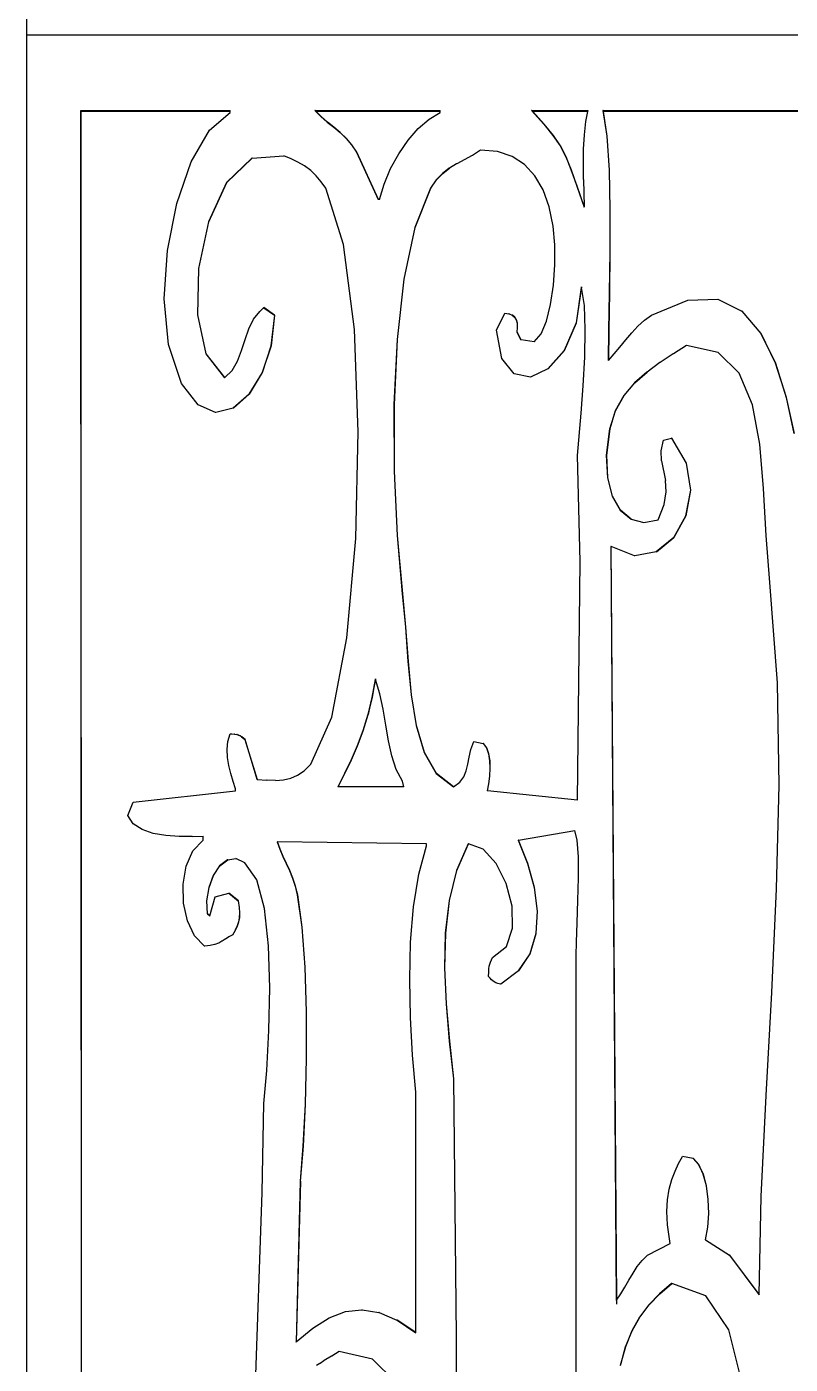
# Model space of a CAD drawing. Header units: inches. Extents: x -2812 to 9774, y -15726 to -746.
# Drawn here: x 3665.02 to 3673.37, y -9211.89 to -9197.25 of the extents above; entities that cross this region are included whole.
import ezdxf

# ---------------------------------------------------------------- set-up
doc = ezdxf.new("R2010")
doc.units = ezdxf.units.IN
doc.header["$LTSCALE"] = 17
doc.header["$MEASUREMENT"] = 0
doc.layers.add('OUTLINE', color=1, linetype='Continuous', lineweight=25)

msp = doc.modelspace()

# ---------------------------------------------------------------- linework, layer by layer
for p, q in [((3665.02, -9231.163), (3665.02, -9197.338)), ((3665.02, -9197.338), (3685.342, -9197.338)), ((3665.612, -9198.168), (3665.61, -9198.168)), ((3665.61, -9198.168), (3665.61, -9198.178)), ((3665.612, -9198.178), (3665.61, -9198.178)), ((3665.61, -9198.178), (3665.617, -9211.878)), ((3665.612, -9198.168), (3667.244, -9198.168)), ((3665.612, -9198.178), (3665.612, -9198.168)), ((3667.244, -9198.178), (3665.612, -9198.178)), ((3665.62, -9211.878), (3665.612, -9198.178)), ((3667.244, -9198.178), (3667.244, -9198.168)), ((3667.244, -9198.188), (3667.244, -9198.178)), ((3668.172, -9198.168), (3668.182, -9198.178)), ((3668.175, -9198.168), (3668.172, -9198.168)), ((3668.185, -9198.178), (3668.175, -9198.168)), ((3668.175, -9198.168), (3669.541, -9198.168)), ((3668.185, -9198.178), (3668.182, -9198.178)), ((3668.182, -9198.178), (3668.238, -9198.233)), ((3668.241, -9198.233), (3668.185, -9198.178)), ((3669.541, -9198.178), (3668.185, -9198.178)), ((3669.541, -9198.178), (3669.541, -9198.168)), ((3669.541, -9198.188), (3669.541, -9198.178)), ((3670.543, -9198.168), (3670.677, -9198.317)), ((3670.545, -9198.168), (3670.543, -9198.168)), ((3670.555, -9198.178), (3670.545, -9198.168)), ((3670.545, -9198.168), (3671.161, -9198.168)), ((3671.159, -9198.178), (3670.555, -9198.178)), ((3670.68, -9198.317), (3670.555, -9198.178)), ((3671.136, -9198.289), (3671.159, -9198.178)), ((3671.159, -9198.178), (3671.161, -9198.168)), ((3671.323, -9198.168), (3671.367, -9198.447)), ((3671.326, -9198.168), (3671.323, -9198.168)), ((3671.328, -9198.178), (3671.326, -9198.168)), ((3677.173, -9198.178), (3671.326, -9198.168)), ((3677.173, -9198.178), (3671.328, -9198.178)), ((3671.37, -9198.447), (3671.328, -9198.178)), ((3667.019, -9198.382), (3667.244, -9198.188)), ((3668.238, -9198.233), (3668.308, -9198.293)), ((3668.241, -9198.233), (3668.238, -9198.233)), ((3668.31, -9198.293), (3668.241, -9198.233)), ((3668.308, -9198.293), (3668.378, -9198.35)), ((3668.31, -9198.293), (3668.308, -9198.293)), ((3668.381, -9198.35), (3668.31, -9198.293)), ((3669.303, -9198.364), (3669.421, -9198.261)), ((3669.421, -9198.261), (3669.541, -9198.188)), ((3670.677, -9198.317), (3670.777, -9198.441)), ((3670.68, -9198.317), (3670.677, -9198.317)), ((3670.78, -9198.441), (3670.68, -9198.317)), ((3671.12, -9198.432), (3671.136, -9198.289)), ((3666.82, -9198.729), (3667.019, -9198.382)), ((3668.378, -9198.35), (3668.447, -9198.409)), ((3668.381, -9198.35), (3668.378, -9198.35)), ((3668.45, -9198.409), (3668.381, -9198.35)), ((3668.447, -9198.409), (3668.513, -9198.472)), ((3668.45, -9198.409), (3668.447, -9198.409)), ((3668.516, -9198.472), (3668.45, -9198.409)), ((3668.513, -9198.472), (3668.574, -9198.542)), ((3668.516, -9198.472), (3668.513, -9198.472)), ((3668.577, -9198.542), (3668.516, -9198.472)), ((3669.191, -9198.493), (3669.303, -9198.364)), ((3670.777, -9198.441), (3670.854, -9198.555)), ((3670.78, -9198.441), (3670.777, -9198.441)), ((3670.857, -9198.555), (3670.78, -9198.441)), ((3671.112, -9198.591), (3671.12, -9198.432)), ((3671.367, -9198.447), (3671.391, -9198.819)), ((3671.37, -9198.447), (3671.367, -9198.447)), ((3671.394, -9198.819), (3671.37, -9198.447)), ((3668.574, -9198.542), (3668.628, -9198.624)), ((3668.577, -9198.542), (3668.574, -9198.542)), ((3668.631, -9198.624), (3668.577, -9198.542)), ((3668.628, -9198.624), (3668.864, -9199.142)), ((3668.631, -9198.624), (3668.628, -9198.624)), ((3668.867, -9199.142), (3668.631, -9198.624)), ((3669.089, -9198.641), (3669.191, -9198.493)), ((3669.983, -9198.603), (3669.895, -9198.658)), ((3670.168, -9198.617), (3669.983, -9198.603)), ((3670.329, -9198.669), (3670.168, -9198.617)), ((3670.854, -9198.555), (3670.916, -9198.675)), ((3670.857, -9198.555), (3670.854, -9198.555)), ((3670.919, -9198.675), (3670.857, -9198.555)), ((3671.11, -9198.757), (3671.112, -9198.591)), ((3666.662, -9199.184), (3666.82, -9198.729)), ((3667.483, -9198.688), (3667.206, -9198.955)), ((3667.209, -9198.955), (3667.486, -9198.688)), ((3667.486, -9198.688), (3667.483, -9198.688)), ((3667.486, -9198.688), (3667.833, -9198.665)), ((3667.912, -9198.695), (3667.833, -9198.665)), ((3667.987, -9198.731), (3667.912, -9198.695)), ((3668.059, -9198.774), (3667.987, -9198.731)), ((3669, -9198.803), (3669.089, -9198.641)), ((3669.721, -9198.749), (3669.645, -9198.798)), ((3669.724, -9198.749), (3669.721, -9198.749)), ((3669.892, -9198.658), (3669.724, -9198.749)), ((3669.895, -9198.658), (3669.892, -9198.658)), ((3670.466, -9198.758), (3670.329, -9198.669)), ((3670.579, -9198.881), (3670.466, -9198.758)), ((3670.916, -9198.675), (3670.975, -9198.816)), ((3670.919, -9198.675), (3670.916, -9198.675)), ((3670.977, -9198.816), (3670.919, -9198.675)), ((3671.111, -9198.924), (3671.11, -9198.757)), ((3668.126, -9198.824), (3668.059, -9198.774)), ((3668.187, -9198.881), (3668.126, -9198.824)), ((3668.242, -9198.946), (3668.187, -9198.881)), ((3668.929, -9198.972), (3669, -9198.803)), ((3669.568, -9198.855), (3669.5, -9198.926)), ((3669.503, -9198.926), (3669.571, -9198.855)), ((3669.642, -9198.798), (3669.568, -9198.855)), ((3669.571, -9198.855), (3669.568, -9198.855)), ((3669.571, -9198.855), (3669.645, -9198.798)), ((3669.645, -9198.798), (3669.642, -9198.798)), ((3670.669, -9199.037), (3670.579, -9198.881)), ((3670.975, -9198.816), (3671.038, -9198.994)), ((3670.977, -9198.816), (3670.975, -9198.816)), ((3671.041, -9198.994), (3670.977, -9198.816)), ((3671.391, -9198.819), (3671.4, -9199.251)), ((3671.394, -9198.819), (3671.391, -9198.819)), ((3671.403, -9199.251), (3671.394, -9198.819)), ((3667.206, -9198.955), (3667.008, -9199.385)), ((3667.011, -9199.385), (3667.209, -9198.955)), ((3667.209, -9198.955), (3667.206, -9198.955)), ((3668.29, -9199.018), (3668.242, -9198.946)), ((3668.485, -9199.632), (3668.29, -9199.018)), ((3668.879, -9199.142), (3668.929, -9198.972)), ((3669.438, -9199.018), (3669.267, -9199.449)), ((3669.269, -9199.449), (3669.441, -9199.018)), ((3669.5, -9198.926), (3669.438, -9199.018)), ((3669.441, -9199.018), (3669.438, -9199.018)), ((3669.441, -9199.018), (3669.503, -9198.926)), ((3669.503, -9198.926), (3669.5, -9198.926)), ((3670.735, -9199.221), (3670.669, -9199.037)), ((3671.038, -9198.994), (3671.117, -9199.225)), ((3671.041, -9198.994), (3671.038, -9198.994)), ((3671.117, -9199.217), (3671.041, -9198.994)), ((3671.111, -9198.924), (3671.117, -9199.217)), ((3666.558, -9199.699), (3666.662, -9199.184)), ((3668.867, -9199.142), (3668.864, -9199.142)), ((3668.879, -9199.142), (3668.867, -9199.142)), ((3670.778, -9199.433), (3670.735, -9199.221)), ((3671.117, -9199.225), (3671.117, -9199.217)), ((3671.4, -9199.251), (3671.4, -9199.71)), ((3671.403, -9199.251), (3671.4, -9199.251)), ((3671.402, -9199.71), (3671.403, -9199.251)), ((3667.008, -9199.385), (3666.899, -9199.895)), ((3666.902, -9199.895), (3667.011, -9199.385)), ((3667.011, -9199.385), (3667.008, -9199.385)), ((3669.267, -9199.449), (3669.146, -9200.014)), ((3669.149, -9200.014), (3669.269, -9199.449)), ((3669.269, -9199.449), (3669.267, -9199.449)), ((3670.796, -9199.637), (3670.778, -9199.433)), ((3668.604, -9200.565), (3668.485, -9199.632)), ((3670.797, -9199.857), (3670.796, -9199.637)), ((3666.523, -9200.23), (3666.558, -9199.699)), ((3671.4, -9199.71), (3671.393, -9200.161)), ((3671.396, -9200.161), (3671.402, -9199.71)), ((3671.402, -9199.71), (3671.4, -9199.71)), ((3666.899, -9199.895), (3666.887, -9200.405)), ((3666.89, -9200.405), (3666.902, -9199.895)), ((3666.902, -9199.895), (3666.899, -9199.895)), ((3670.782, -9200.079), (3670.797, -9199.857)), ((3669.146, -9200.014), (3669.072, -9200.673)), ((3669.074, -9200.673), (3669.149, -9200.014)), ((3669.149, -9200.014), (3669.146, -9200.014)), ((3670.751, -9200.289), (3670.782, -9200.079)), ((3666.57, -9200.73), (3666.523, -9200.23)), ((3671.087, -9200.096), (3671.031, -9200.491)), ((3671.034, -9200.491), (3671.089, -9200.106)), ((3671.089, -9200.106), (3671.087, -9200.096)), ((3671.12, -9200.3), (3671.089, -9200.106)), ((3671.393, -9200.161), (3671.386, -9200.57)), ((3671.389, -9200.57), (3671.396, -9200.161)), ((3671.396, -9200.161), (3671.393, -9200.161)), ((3672.251, -9200.242), (3672.578, -9200.233)), ((3672.581, -9200.233), (3672.578, -9200.233)), ((3672.581, -9200.233), (3672.842, -9200.365)), ((3667.5, -9200.45), (3667.568, -9200.366)), ((3667.568, -9200.366), (3667.612, -9200.324)), ((3667.615, -9200.324), (3667.612, -9200.324)), ((3667.612, -9200.324), (3667.614, -9200.326)), ((3667.615, -9200.324), (3667.614, -9200.326)), ((3667.614, -9200.326), (3667.73, -9200.407)), ((3667.73, -9200.407), (3667.615, -9200.324)), ((3670.706, -9200.471), (3670.751, -9200.289)), ((3671.13, -9200.565), (3671.12, -9200.3)), ((3671.853, -9200.407), (3672.251, -9200.242)), ((3672.842, -9200.365), (3673.05, -9200.609)), ((3672.845, -9200.365), (3672.842, -9200.365)), ((3673.052, -9200.609), (3672.845, -9200.365)), ((3666.887, -9200.405), (3666.98, -9200.831)), ((3666.89, -9200.405), (3666.887, -9200.405)), ((3666.983, -9200.831), (3666.89, -9200.405)), ((3667.45, -9200.555), (3667.5, -9200.45)), ((3667.73, -9200.407), (3667.693, -9200.741)), ((3667.695, -9200.741), (3667.733, -9200.407)), ((3667.733, -9200.407), (3667.73, -9200.407)), ((3670.16, -9200.573), (3670.248, -9200.387)), ((3670.251, -9200.387), (3670.248, -9200.387)), ((3670.251, -9200.387), (3670.293, -9200.393)), ((3670.296, -9200.393), (3670.293, -9200.393)), ((3670.296, -9200.393), (3670.329, -9200.407)), ((3670.329, -9200.407), (3670.356, -9200.429)), ((3670.332, -9200.407), (3670.329, -9200.407)), ((3670.359, -9200.429), (3670.332, -9200.407)), ((3670.356, -9200.429), (3670.374, -9200.459)), ((3670.359, -9200.429), (3670.356, -9200.429)), ((3670.377, -9200.459), (3670.359, -9200.429)), ((3670.374, -9200.459), (3670.384, -9200.496)), ((3670.377, -9200.459), (3670.374, -9200.459)), ((3670.387, -9200.496), (3670.377, -9200.459)), ((3670.384, -9200.496), (3670.386, -9200.541)), ((3670.387, -9200.496), (3670.384, -9200.496)), ((3670.389, -9200.541), (3670.387, -9200.496)), ((3670.646, -9200.612), (3670.706, -9200.471)), ((3671.031, -9200.491), (3670.899, -9200.795)), ((3670.902, -9200.795), (3671.034, -9200.491)), ((3671.034, -9200.491), (3671.031, -9200.491)), ((3671.638, -9200.601), (3671.706, -9200.528)), ((3671.706, -9200.528), (3671.777, -9200.463)), ((3671.777, -9200.463), (3671.853, -9200.407)), ((3667.37, -9200.793), (3667.409, -9200.672)), ((3667.409, -9200.672), (3667.45, -9200.555)), ((3668.647, -9201.684), (3668.604, -9200.565)), ((3669.072, -9200.673), (3669.038, -9201.386)), ((3669.041, -9201.386), (3669.074, -9200.673)), ((3669.074, -9200.673), (3669.072, -9200.673)), ((3670.218, -9200.883), (3670.16, -9200.573)), ((3670.386, -9200.541), (3670.381, -9200.594)), ((3670.381, -9200.594), (3670.425, -9200.677)), ((3670.383, -9200.594), (3670.381, -9200.594)), ((3670.383, -9200.594), (3670.389, -9200.541)), ((3670.428, -9200.677), (3670.383, -9200.594)), ((3670.389, -9200.541), (3670.386, -9200.541)), ((3670.572, -9200.698), (3670.646, -9200.612)), ((3671.124, -9200.867), (3671.13, -9200.565)), ((3671.386, -9200.57), (3671.382, -9200.905)), ((3671.385, -9200.902), (3671.389, -9200.57)), ((3671.389, -9200.57), (3671.386, -9200.57)), ((3671.573, -9200.677), (3671.638, -9200.601)), ((3673.05, -9200.609), (3673.209, -9200.933)), ((3673.052, -9200.609), (3673.05, -9200.609)), ((3673.212, -9200.933), (3673.052, -9200.609)), ((3666.714, -9201.154), (3666.57, -9200.73)), ((3667.325, -9200.909), (3667.37, -9200.793)), ((3667.693, -9200.741), (3667.595, -9201.036)), ((3667.598, -9201.036), (3667.695, -9200.741)), ((3667.695, -9200.741), (3667.693, -9200.741)), ((3670.428, -9200.677), (3670.425, -9200.677)), ((3670.572, -9200.698), (3670.428, -9200.677)), ((3670.899, -9200.795), (3670.721, -9200.996)), ((3670.724, -9200.996), (3670.902, -9200.795)), ((3670.902, -9200.795), (3670.899, -9200.795)), ((3671.446, -9200.832), (3671.509, -9200.756)), ((3671.509, -9200.756), (3671.573, -9200.677)), ((3672.236, -9200.739), (3672.096, -9200.831)), ((3672.582, -9200.817), (3672.236, -9200.739)), ((3672.814, -9201.043), (3672.582, -9200.817)), ((3666.98, -9200.831), (3667.185, -9201.092)), ((3666.983, -9200.831), (3666.98, -9200.831)), ((3667.187, -9201.09), (3666.983, -9200.831)), ((3667.266, -9201.012), (3667.325, -9200.909)), ((3670.351, -9201.05), (3670.218, -9200.883)), ((3671.107, -9201.18), (3671.124, -9200.867)), ((3671.382, -9200.905), (3671.385, -9200.902)), ((3671.385, -9200.902), (3671.446, -9200.832)), ((3671.946, -9200.926), (3671.805, -9201.03)), ((3671.949, -9200.926), (3671.946, -9200.926)), ((3672.093, -9200.831), (3671.949, -9200.926)), ((3672.096, -9200.831), (3672.093, -9200.831)), ((3673.209, -9200.933), (3673.328, -9201.307)), ((3673.212, -9200.933), (3673.209, -9200.933)), ((3673.33, -9201.307), (3673.212, -9200.933)), ((3667.185, -9201.092), (3667.187, -9201.09)), ((3667.187, -9201.09), (3667.266, -9201.012)), ((3667.595, -9201.036), (3667.452, -9201.272)), ((3667.454, -9201.272), (3667.598, -9201.036)), ((3667.598, -9201.036), (3667.595, -9201.036)), ((3670.529, -9201.084), (3670.351, -9201.05)), ((3670.532, -9201.084), (3670.529, -9201.084)), ((3670.721, -9200.996), (3670.532, -9201.084)), ((3670.724, -9200.996), (3670.721, -9200.996)), ((3671.802, -9201.03), (3671.668, -9201.148)), ((3671.671, -9201.148), (3671.805, -9201.03)), ((3671.805, -9201.03), (3671.802, -9201.03)), ((3672.958, -9201.387), (3672.814, -9201.043)), ((3666.894, -9201.389), (3666.714, -9201.154)), ((3671.084, -9201.48), (3671.107, -9201.18)), ((3671.668, -9201.148), (3671.551, -9201.287)), ((3671.554, -9201.287), (3671.671, -9201.148)), ((3671.671, -9201.148), (3671.668, -9201.148)), ((3667.086, -9201.471), (3666.894, -9201.389)), ((3667.452, -9201.272), (3667.277, -9201.425)), ((3667.28, -9201.425), (3667.454, -9201.272)), ((3667.454, -9201.272), (3667.452, -9201.272)), ((3669.038, -9201.386), (3669.039, -9202.114)), ((3669.041, -9201.386), (3669.038, -9201.386)), ((3669.042, -9202.114), (3669.041, -9201.386)), ((3671.551, -9201.287), (3671.458, -9201.453)), ((3671.461, -9201.453), (3671.554, -9201.287)), ((3671.554, -9201.287), (3671.551, -9201.287)), ((3673.038, -9201.818), (3672.958, -9201.387)), ((3673.328, -9201.307), (3673.413, -9201.702)), ((3673.33, -9201.307), (3673.328, -9201.307)), ((3673.416, -9201.702), (3673.33, -9201.307)), ((3667.089, -9201.471), (3667.086, -9201.471)), ((3667.088, -9201.471), (3667.089, -9201.471)), ((3667.277, -9201.425), (3667.089, -9201.471)), ((3667.28, -9201.425), (3667.277, -9201.425)), ((3671.043, -9201.942), (3671.084, -9201.48)), ((3671.458, -9201.453), (3671.397, -9201.652)), ((3671.4, -9201.652), (3671.461, -9201.453)), ((3671.461, -9201.453), (3671.458, -9201.453)), ((3668.619, -9202.853), (3668.647, -9201.684)), ((3671.397, -9201.652), (3671.361, -9201.94)), ((3671.363, -9201.94), (3671.4, -9201.652)), ((3671.4, -9201.652), (3671.397, -9201.652)), ((3671.959, -9201.893), (3671.986, -9201.776)), ((3671.986, -9201.776), (3672.074, -9201.755)), ((3672.077, -9201.755), (3672.073, -9201.756)), ((3672.077, -9201.755), (3672.074, -9201.755)), ((3672.074, -9201.755), (3672.235, -9202.028)), ((3672.238, -9202.028), (3672.077, -9201.755)), ((3673.08, -9202.306), (3673.038, -9201.818)), ((3671.073, -9203.103), (3671.043, -9201.942)), ((3671.361, -9201.94), (3671.372, -9202.188)), ((3671.363, -9201.94), (3671.361, -9201.94)), ((3671.375, -9202.188), (3671.363, -9201.94)), ((3671.963, -9202.001), (3671.959, -9201.893)), ((3669.039, -9202.114), (3669.072, -9202.817)), ((3669.042, -9202.114), (3669.039, -9202.114)), ((3669.074, -9202.817), (3669.042, -9202.114)), ((3671.963, -9202.001), (3672.007, -9202.217)), ((3672.238, -9202.028), (3672.235, -9202.028)), ((3672.235, -9202.028), (3672.28, -9202.322)), ((3672.283, -9202.322), (3672.238, -9202.028)), ((3671.375, -9202.188), (3671.372, -9202.188)), ((3671.372, -9202.188), (3671.425, -9202.39)), ((3671.427, -9202.39), (3671.375, -9202.188)), ((3672.015, -9202.339), (3672.007, -9202.217)), ((3671.427, -9202.39), (3671.425, -9202.39)), ((3671.425, -9202.39), (3671.513, -9202.542)), ((3671.515, -9202.542), (3671.427, -9202.39)), ((3671.993, -9202.48), (3672.015, -9202.339)), ((3672.28, -9202.322), (3672.228, -9202.605)), ((3672.231, -9202.605), (3672.283, -9202.322)), ((3672.283, -9202.322), (3672.28, -9202.322)), ((3673.108, -9202.82), (3673.08, -9202.306)), ((3671.515, -9202.542), (3671.513, -9202.542)), ((3671.513, -9202.542), (3671.63, -9202.639)), ((3671.632, -9202.639), (3671.515, -9202.542)), ((3671.927, -9202.647), (3671.993, -9202.48)), ((3671.632, -9202.639), (3671.63, -9202.639)), ((3671.632, -9202.639), (3671.77, -9202.676)), ((3671.77, -9202.676), (3671.927, -9202.647)), ((3672.228, -9202.605), (3672.097, -9202.842)), ((3672.1, -9202.842), (3672.231, -9202.605)), ((3672.231, -9202.605), (3672.228, -9202.605)), ((3668.521, -9203.939), (3668.619, -9202.853)), ((3669.072, -9202.817), (3669.129, -9203.456)), ((3669.074, -9202.817), (3669.072, -9202.817)), ((3669.132, -9203.456), (3669.074, -9202.817)), ((3672.097, -9202.842), (3671.905, -9202.999)), ((3671.908, -9202.999), (3672.1, -9202.842)), ((3672.1, -9202.842), (3672.097, -9202.842)), ((3673.149, -9203.332), (3673.108, -9202.82)), ((3671.411, -9202.938), (3671.47, -9211.191)), ((3671.414, -9202.938), (3671.411, -9202.938)), ((3671.473, -9211.187), (3671.414, -9202.938)), ((3671.67, -9203.042), (3671.414, -9202.938)), ((3671.905, -9202.999), (3671.673, -9203.042)), ((3671.908, -9202.999), (3671.905, -9202.999)), ((3671.043, -9205.716), (3671.073, -9203.103)), ((3671.673, -9203.042), (3671.67, -9203.042)), ((3669.129, -9203.456), (3669.163, -9203.822)), ((3669.132, -9203.456), (3669.129, -9203.456)), ((3669.166, -9203.822), (3669.132, -9203.456)), ((3673.231, -9204.43), (3673.149, -9203.332)), ((3669.163, -9203.822), (3669.191, -9204.197)), ((3669.166, -9203.822), (3669.163, -9203.822)), ((3669.194, -9204.197), (3669.166, -9203.822)), ((3668.357, -9204.807), (3668.521, -9203.939)), ((3669.191, -9204.197), (3669.227, -9204.562)), ((3669.194, -9204.197), (3669.191, -9204.197)), ((3669.229, -9204.562), (3669.194, -9204.197)), ((3668.8, -9204.592), (3668.836, -9204.395)), ((3668.834, -9204.389), (3668.817, -9204.483)), ((3668.836, -9204.395), (3668.817, -9204.483)), ((3668.836, -9204.395), (3668.834, -9204.389)), ((3668.883, -9204.55), (3668.836, -9204.395)), ((3673.249, -9205.552), (3673.231, -9204.43)), ((3668.754, -9204.779), (3668.8, -9204.592)), ((3668.797, -9204.592), (3668.773, -9204.692)), ((3668.817, -9204.483), (3668.797, -9204.592)), ((3668.8, -9204.592), (3668.797, -9204.592)), ((3668.919, -9204.72), (3668.883, -9204.55)), ((3669.227, -9204.562), (3669.281, -9204.9)), ((3669.229, -9204.562), (3669.227, -9204.562)), ((3669.284, -9204.9), (3669.229, -9204.562)), ((3668.773, -9204.692), (3668.751, -9204.779)), ((3668.773, -9204.692), (3668.754, -9204.779)), ((3668.948, -9204.894), (3668.919, -9204.72)), ((3668.128, -9205.322), (3668.357, -9204.807)), ((3668.751, -9204.779), (3668.697, -9204.955)), ((3668.7, -9204.955), (3668.754, -9204.779)), ((3668.754, -9204.779), (3668.751, -9204.779)), ((3668.977, -9205.066), (3668.948, -9204.894)), ((3669.281, -9204.9), (3669.368, -9205.193)), ((3669.284, -9204.9), (3669.281, -9204.9)), ((3669.371, -9205.193), (3669.284, -9204.9)), ((3667.22, -9205.072), (3667.244, -9204.991)), ((3667.244, -9204.991), (3667.262, -9204.991)), ((3667.262, -9204.991), (3667.292, -9204.993)), ((3667.295, -9204.993), (3667.292, -9204.993)), ((3667.295, -9204.993), (3667.318, -9204.997)), ((3667.321, -9204.997), (3667.318, -9204.997)), ((3667.321, -9204.997), (3667.338, -9205.003)), ((3667.341, -9205.003), (3667.338, -9205.003)), ((3667.341, -9205.003), (3667.355, -9205.011)), ((3667.358, -9205.011), (3667.355, -9205.011)), ((3667.358, -9205.011), (3667.371, -9205.022)), ((3667.371, -9205.022), (3667.387, -9205.036)), ((3667.374, -9205.022), (3667.371, -9205.022)), ((3667.39, -9205.036), (3667.374, -9205.022)), ((3667.387, -9205.036), (3667.406, -9205.053)), ((3667.39, -9205.036), (3667.387, -9205.036)), ((3667.409, -9205.053), (3667.39, -9205.036)), ((3667.406, -9205.053), (3667.539, -9205.488)), ((3667.409, -9205.053), (3667.406, -9205.053)), ((3667.541, -9205.488), (3667.409, -9205.053)), ((3668.697, -9204.955), (3668.636, -9205.119)), ((3668.639, -9205.119), (3668.7, -9204.955)), ((3668.7, -9204.955), (3668.697, -9204.955)), ((3669.012, -9205.229), (3668.977, -9205.066)), ((3667.212, -9205.158), (3667.22, -9205.072)), ((3667.217, -9205.247), (3667.212, -9205.158)), ((3668.636, -9205.119), (3668.569, -9205.275)), ((3668.572, -9205.275), (3668.639, -9205.119)), ((3668.639, -9205.119), (3668.636, -9205.119)), ((3669.368, -9205.193), (3669.5, -9205.423)), ((3669.371, -9205.193), (3669.368, -9205.193)), ((3669.503, -9205.423), (3669.371, -9205.193)), ((3669.86, -9205.246), (3669.879, -9205.162)), ((3669.879, -9205.162), (3669.909, -9205.074)), ((3669.912, -9205.074), (3669.909, -9205.074)), ((3669.912, -9205.074), (3670.012, -9205.094)), ((3670.012, -9205.094), (3670.049, -9205.143)), ((3670.015, -9205.094), (3670.012, -9205.094)), ((3670.052, -9205.143), (3670.015, -9205.094)), ((3670.049, -9205.143), (3670.072, -9205.208)), ((3670.052, -9205.143), (3670.049, -9205.143)), ((3670.075, -9205.208), (3670.052, -9205.143)), ((3670.072, -9205.208), (3670.084, -9205.284)), ((3670.075, -9205.208), (3670.072, -9205.208)), ((3670.086, -9205.284), (3670.075, -9205.208)), ((3667.232, -9205.336), (3667.217, -9205.247)), ((3667.253, -9205.425), (3667.232, -9205.336)), ((3668.056, -9205.393), (3668.128, -9205.322)), ((3668.569, -9205.275), (3668.497, -9205.425)), ((3668.5, -9205.425), (3668.572, -9205.275)), ((3668.572, -9205.275), (3668.569, -9205.275)), ((3669.061, -9205.379), (3669.012, -9205.229)), ((3669.828, -9205.394), (3669.846, -9205.323)), ((3669.846, -9205.323), (3669.86, -9205.246)), ((3670.084, -9205.284), (3670.086, -9205.366)), ((3670.086, -9205.284), (3670.084, -9205.284)), ((3670.089, -9205.366), (3670.086, -9205.284)), ((3667.278, -9205.511), (3667.253, -9205.425)), ((3667.541, -9205.488), (3667.539, -9205.488)), ((3667.541, -9205.488), (3667.646, -9205.496)), ((3667.649, -9205.496), (3667.646, -9205.496)), ((3667.742, -9205.499), (3667.649, -9205.496)), ((3667.742, -9205.499), (3667.829, -9205.493)), ((3667.829, -9205.493), (3667.908, -9205.475)), ((3667.908, -9205.475), (3667.983, -9205.443)), ((3667.983, -9205.443), (3668.056, -9205.393)), ((3668.497, -9205.425), (3668.422, -9205.571)), ((3668.425, -9205.571), (3668.5, -9205.425)), ((3668.5, -9205.425), (3668.497, -9205.425)), ((3669.129, -9205.509), (3669.061, -9205.379)), ((3669.5, -9205.423), (3669.689, -9205.571)), ((3669.503, -9205.423), (3669.5, -9205.423)), ((3669.69, -9205.57), (3669.503, -9205.423)), ((3669.757, -9205.519), (3669.801, -9205.46)), ((3669.801, -9205.46), (3669.828, -9205.394)), ((3670.081, -9205.452), (3670.07, -9205.535)), ((3670.073, -9205.535), (3670.084, -9205.452)), ((3670.086, -9205.366), (3670.081, -9205.452)), ((3670.084, -9205.452), (3670.081, -9205.452)), ((3670.084, -9205.452), (3670.089, -9205.366)), ((3670.089, -9205.366), (3670.086, -9205.366)), ((3666.184, -9205.737), (3667.303, -9205.613)), ((3667.303, -9205.592), (3667.278, -9205.511)), ((3667.303, -9205.613), (3667.303, -9205.592)), ((3668.425, -9205.571), (3668.422, -9205.571)), ((3669.144, -9205.571), (3668.425, -9205.571)), ((3669.144, -9205.571), (3669.129, -9205.509)), ((3669.689, -9205.571), (3669.69, -9205.57)), ((3669.69, -9205.57), (3669.757, -9205.519)), ((3670.07, -9205.535), (3670.057, -9205.613)), ((3670.059, -9205.613), (3670.057, -9205.613)), ((3670.059, -9205.613), (3670.073, -9205.535)), ((3671.043, -9205.716), (3670.059, -9205.613)), ((3670.073, -9205.535), (3670.07, -9205.535)), ((3673.222, -9206.686), (3673.249, -9205.552)), ((3666.125, -9205.882), (3666.184, -9205.737)), ((3666.184, -9205.974), (3666.125, -9205.882)), ((3666.281, -9206.038), (3666.184, -9205.974)), ((3666.404, -9206.08), (3666.281, -9206.038)), ((3666.543, -9206.104), (3666.404, -9206.08)), ((3670.398, -9206.152), (3671.014, -9206.048)), ((3671.042, -9206.155), (3671.014, -9206.048)), ((3666.688, -9206.114), (3666.543, -9206.104)), ((3666.827, -9206.115), (3666.688, -9206.114)), ((3666.83, -9206.115), (3666.827, -9206.115)), ((3666.83, -9206.115), (3666.95, -9206.111)), ((3666.836, -9206.269), (3666.95, -9206.152)), ((3666.95, -9206.152), (3666.95, -9206.111)), ((3667.759, -9206.173), (3667.79, -9206.253)), ((3667.762, -9206.173), (3667.759, -9206.173)), ((3667.792, -9206.253), (3667.762, -9206.173)), ((3669.394, -9206.193), (3667.762, -9206.173)), ((3669.309, -9206.527), (3669.394, -9206.214)), ((3669.394, -9206.214), (3669.394, -9206.193)), ((3669.85, -9206.193), (3669.721, -9206.487)), ((3669.724, -9206.487), (3669.853, -9206.194)), ((3669.853, -9206.194), (3669.85, -9206.193)), ((3670.013, -9206.252), (3669.853, -9206.194)), ((3670.398, -9206.152), (3670.395, -9206.152)), ((3670.395, -9206.152), (3670.499, -9206.409)), ((3670.501, -9206.409), (3670.398, -9206.152)), ((3671.054, -9206.336), (3671.042, -9206.155)), ((3666.763, -9206.437), (3666.836, -9206.269)), ((3667.215, -9206.368), (3667.13, -9206.436)), ((3667.133, -9206.436), (3667.218, -9206.368)), ((3667.218, -9206.368), (3667.215, -9206.368)), ((3667.218, -9206.368), (3667.308, -9206.353)), ((3667.406, -9206.401), (3667.308, -9206.353)), ((3667.79, -9206.253), (3667.823, -9206.331)), ((3667.792, -9206.253), (3667.79, -9206.253)), ((3667.826, -9206.331), (3667.792, -9206.253)), ((3667.823, -9206.331), (3667.859, -9206.408)), ((3667.826, -9206.331), (3667.823, -9206.331)), ((3667.862, -9206.408), (3667.826, -9206.331)), ((3670.155, -9206.409), (3670.013, -9206.252)), ((3671.056, -9206.565), (3671.054, -9206.336)), ((3666.73, -9206.634), (3666.763, -9206.437)), ((3667.13, -9206.436), (3667.06, -9206.541)), ((3667.063, -9206.541), (3667.133, -9206.436)), ((3667.133, -9206.436), (3667.13, -9206.436)), ((3667.536, -9206.586), (3667.406, -9206.401)), ((3667.859, -9206.408), (3667.894, -9206.487)), ((3667.862, -9206.408), (3667.859, -9206.408)), ((3667.897, -9206.487), (3667.862, -9206.408)), ((3667.894, -9206.487), (3667.928, -9206.57)), ((3667.897, -9206.487), (3667.894, -9206.487)), ((3667.931, -9206.57), (3667.897, -9206.487)), ((3669.251, -9206.883), (3669.309, -9206.527)), ((3669.721, -9206.487), (3669.64, -9206.815)), ((3669.643, -9206.815), (3669.724, -9206.487)), ((3669.724, -9206.487), (3669.721, -9206.487)), ((3670.265, -9206.629), (3670.155, -9206.409)), ((3670.501, -9206.409), (3670.499, -9206.409)), ((3670.499, -9206.409), (3670.57, -9206.672)), ((3670.573, -9206.672), (3670.501, -9206.409)), ((3666.736, -9206.842), (3666.73, -9206.634)), ((3667.011, -9206.673), (3666.987, -9206.817)), ((3666.99, -9206.817), (3667.014, -9206.673)), ((3667.06, -9206.541), (3667.011, -9206.673)), ((3667.014, -9206.673), (3667.011, -9206.673)), ((3667.014, -9206.673), (3667.063, -9206.541)), ((3667.063, -9206.541), (3667.06, -9206.541)), ((3667.62, -9206.903), (3667.536, -9206.586)), ((3667.928, -9206.57), (3667.957, -9206.658)), ((3667.931, -9206.57), (3667.928, -9206.57)), ((3667.96, -9206.658), (3667.931, -9206.57)), ((3667.957, -9206.658), (3667.98, -9206.753)), ((3667.96, -9206.658), (3667.957, -9206.658)), ((3667.983, -9206.753), (3667.96, -9206.658)), ((3670.329, -9206.877), (3670.265, -9206.629)), ((3670.573, -9206.672), (3670.57, -9206.672)), ((3670.57, -9206.672), (3670.603, -9206.93)), ((3670.606, -9206.93), (3670.573, -9206.672)), ((3671.05, -9206.814), (3671.056, -9206.565)), ((3666.987, -9206.817), (3666.994, -9206.961)), ((3666.99, -9206.817), (3666.987, -9206.817)), ((3666.997, -9206.961), (3666.99, -9206.817)), ((3667.024, -9206.98), (3667.082, -9206.774)), ((3667.082, -9206.774), (3667.229, -9206.733)), ((3667.229, -9206.733), (3667.332, -9206.816)), ((3667.232, -9206.733), (3667.229, -9206.733)), ((3667.335, -9206.816), (3667.232, -9206.733)), ((3667.332, -9206.816), (3667.344, -9206.889)), ((3667.335, -9206.816), (3667.332, -9206.816)), ((3667.346, -9206.889), (3667.335, -9206.816)), ((3667.98, -9206.753), (3668.03, -9207.106)), ((3667.983, -9206.753), (3667.98, -9206.753)), ((3668.033, -9207.106), (3667.983, -9206.753)), ((3669.64, -9206.815), (3669.599, -9207.171)), ((3669.602, -9207.171), (3669.643, -9206.815)), ((3669.643, -9206.815), (3669.64, -9206.815)), ((3671.041, -9207.058), (3671.05, -9206.814)), ((3673.169, -9207.822), (3673.222, -9206.686)), ((3666.777, -9207.037), (3666.736, -9206.842)), ((3666.997, -9206.961), (3666.994, -9206.961)), ((3667.024, -9206.98), (3666.997, -9206.961)), ((3666.997, -9206.961), (3667.023, -9206.982)), ((3667.344, -9206.889), (3667.348, -9206.95)), ((3667.346, -9206.889), (3667.344, -9206.889)), ((3667.351, -9206.95), (3667.346, -9206.889)), ((3667.348, -9206.95), (3667.346, -9207.002)), ((3667.351, -9206.95), (3667.348, -9206.95)), ((3667.348, -9207.002), (3667.351, -9206.95)), ((3667.665, -9207.311), (3667.62, -9206.903)), ((3669.219, -9207.27), (3669.251, -9206.883)), ((3670.334, -9207.117), (3670.329, -9206.877)), ((3670.603, -9206.93), (3670.59, -9207.175)), ((3670.593, -9207.175), (3670.606, -9206.93)), ((3670.606, -9206.93), (3670.603, -9206.93)), ((3666.854, -9207.202), (3666.777, -9207.037)), ((3667.023, -9206.982), (3667.024, -9206.98)), ((3667.322, -9207.092), (3667.301, -9207.138)), ((3667.303, -9207.138), (3667.325, -9207.092)), ((3667.337, -9207.048), (3667.322, -9207.092)), ((3667.325, -9207.092), (3667.322, -9207.092)), ((3667.325, -9207.092), (3667.34, -9207.048)), ((3667.346, -9207.002), (3667.337, -9207.048)), ((3667.34, -9207.048), (3667.337, -9207.048)), ((3667.34, -9207.048), (3667.348, -9207.002)), ((3667.348, -9207.002), (3667.346, -9207.002)), ((3668.03, -9207.106), (3668.061, -9207.543)), ((3668.033, -9207.106), (3668.03, -9207.106)), ((3668.064, -9207.543), (3668.033, -9207.106)), ((3671.032, -9207.268), (3671.041, -9207.058)), ((3666.964, -9207.313), (3666.854, -9207.202)), ((3667.155, -9207.259), (3667.12, -9207.279)), ((3667.157, -9207.259), (3667.155, -9207.259)), ((3667.191, -9207.236), (3667.157, -9207.259)), ((3667.194, -9207.236), (3667.191, -9207.236)), ((3667.229, -9207.212), (3667.194, -9207.236)), ((3667.232, -9207.212), (3667.229, -9207.212)), ((3667.274, -9207.189), (3667.232, -9207.212)), ((3667.301, -9207.138), (3667.274, -9207.189)), ((3667.276, -9207.189), (3667.274, -9207.189)), ((3667.276, -9207.189), (3667.303, -9207.138)), ((3667.303, -9207.138), (3667.301, -9207.138)), ((3669.599, -9207.171), (3669.591, -9207.55)), ((3669.594, -9207.55), (3669.602, -9207.171)), ((3669.602, -9207.171), (3669.599, -9207.171)), ((3670.268, -9207.316), (3670.334, -9207.117)), ((3670.59, -9207.175), (3670.524, -9207.396)), ((3670.527, -9207.396), (3670.593, -9207.175)), ((3670.593, -9207.175), (3670.59, -9207.175)), ((3666.967, -9207.313), (3666.964, -9207.313)), ((3667.025, -9207.308), (3666.967, -9207.313)), ((3667.028, -9207.308), (3667.025, -9207.308)), ((3667.075, -9207.296), (3667.028, -9207.308)), ((3667.078, -9207.296), (3667.075, -9207.296)), ((3667.117, -9207.279), (3667.078, -9207.296)), ((3667.12, -9207.279), (3667.117, -9207.279)), ((3667.679, -9207.77), (3667.665, -9207.311)), ((3669.209, -9207.677), (3669.219, -9207.27)), ((3670.116, -9207.438), (3670.268, -9207.316)), ((3670.524, -9207.396), (3670.398, -9207.584)), ((3670.401, -9207.584), (3670.527, -9207.396)), ((3670.527, -9207.396), (3670.524, -9207.396)), ((3671.029, -9207.417), (3671.032, -9207.268)), ((3668.061, -9207.543), (3668.077, -9208.032)), ((3668.064, -9207.543), (3668.061, -9207.543)), ((3668.08, -9208.032), (3668.064, -9207.543)), ((3669.594, -9207.55), (3669.591, -9207.55)), ((3669.591, -9207.55), (3669.608, -9207.946)), ((3669.611, -9207.946), (3669.594, -9207.55)), ((3670.076, -9207.562), (3670.08, -9207.533)), ((3670.08, -9207.533), (3670.086, -9207.509)), ((3670.086, -9207.509), (3670.094, -9207.487)), ((3670.094, -9207.487), (3670.104, -9207.464)), ((3670.104, -9207.464), (3670.116, -9207.438)), ((3671.029, -9211.461), (3671.029, -9207.417)), ((3669.217, -9208.094), (3669.209, -9207.677)), ((3670.071, -9207.645), (3670.073, -9207.598)), ((3670.089, -9207.665), (3670.071, -9207.645)), ((3670.073, -9207.598), (3670.076, -9207.562)), ((3670.103, -9207.681), (3670.089, -9207.665)), ((3670.118, -9207.694), (3670.103, -9207.681)), ((3670.133, -9207.705), (3670.118, -9207.694)), ((3670.398, -9207.584), (3670.207, -9207.728)), ((3670.401, -9207.584), (3670.398, -9207.584)), ((3667.669, -9208.237), (3667.679, -9207.77)), ((3670.152, -9207.714), (3670.133, -9207.705)), ((3670.175, -9207.722), (3670.152, -9207.714)), ((3670.204, -9207.728), (3670.175, -9207.722)), ((3670.207, -9207.728), (3670.204, -9207.728)), ((3673.107, -9208.949), (3673.169, -9207.822)), ((3669.611, -9207.946), (3669.608, -9207.946)), ((3669.608, -9207.946), (3669.643, -9208.353)), ((3669.646, -9208.353), (3669.611, -9207.946)), ((3668.077, -9208.032), (3668.077, -9208.543)), ((3668.08, -9208.032), (3668.077, -9208.032)), ((3668.08, -9208.543), (3668.08, -9208.032)), ((3669.24, -9208.508), (3669.217, -9208.094)), ((3667.645, -9208.673), (3667.669, -9208.237)), ((3669.643, -9208.353), (3669.689, -9208.765)), ((3669.646, -9208.353), (3669.643, -9208.353)), ((3669.691, -9208.765), (3669.646, -9208.353)), ((3668.077, -9208.543), (3668.065, -9209.044)), ((3668.068, -9209.044), (3668.08, -9208.543)), ((3668.08, -9208.543), (3668.077, -9208.543)), ((3669.276, -9208.91), (3669.24, -9208.508)), ((3667.612, -9209.035), (3667.645, -9208.673)), ((3669.689, -9208.765), (3669.718, -9211.585)), ((3669.691, -9208.765), (3669.689, -9208.765)), ((3669.721, -9211.585), (3669.691, -9208.765)), ((3669.276, -9211.542), (3669.276, -9208.91)), ((3673.055, -9210.055), (3673.107, -9208.949)), ((3667.597, -9210.009), (3667.612, -9209.035)), ((3668.065, -9209.044), (3668.042, -9209.501)), ((3668.045, -9209.501), (3668.068, -9209.044)), ((3668.068, -9209.044), (3668.065, -9209.044)), ((3668.042, -9209.501), (3668.01, -9209.885)), ((3668.013, -9209.885), (3668.045, -9209.501)), ((3668.045, -9209.501), (3668.042, -9209.501)), ((3672.112, -9209.775), (3672.151, -9209.691)), ((3672.151, -9209.691), (3672.192, -9209.615)), ((3672.195, -9209.615), (3672.192, -9209.615)), ((3672.31, -9209.636), (3672.195, -9209.615)), ((3672.313, -9209.636), (3672.31, -9209.636)), ((3672.31, -9209.636), (3672.37, -9209.704)), ((3672.373, -9209.704), (3672.313, -9209.636)), ((3672.373, -9209.704), (3672.37, -9209.704)), ((3672.37, -9209.704), (3672.418, -9209.808)), ((3672.421, -9209.808), (3672.373, -9209.704)), ((3668.01, -9209.885), (3667.966, -9211.648)), ((3668.013, -9209.885), (3667.969, -9211.645)), ((3668.013, -9209.885), (3668.01, -9209.885)), ((3672.047, -9209.974), (3672.076, -9209.869)), ((3672.076, -9209.869), (3672.112, -9209.775)), ((3672.421, -9209.808), (3672.418, -9209.808)), ((3672.418, -9209.808), (3672.452, -9209.938)), ((3672.455, -9209.938), (3672.421, -9209.808)), ((3667.494, -9212.975), (3667.597, -9210.009)), ((3672.028, -9210.09), (3672.047, -9209.974)), ((3672.455, -9209.938), (3672.452, -9209.938)), ((3672.452, -9209.938), (3672.472, -9210.085)), ((3672.475, -9210.085), (3672.455, -9209.938)), ((3672.021, -9210.219), (3672.028, -9210.09)), ((3672.475, -9210.085), (3672.472, -9210.085)), ((3672.472, -9210.085), (3672.477, -9210.239)), ((3672.48, -9210.239), (3672.475, -9210.085)), ((3673.031, -9211.126), (3673.055, -9210.055)), ((3672.03, -9210.362), (3672.021, -9210.219)), ((3672.477, -9210.239), (3672.467, -9210.389)), ((3672.47, -9210.389), (3672.48, -9210.239)), ((3672.48, -9210.239), (3672.477, -9210.239)), ((3672.059, -9210.569), (3672.03, -9210.362)), ((3672.467, -9210.389), (3672.442, -9210.528)), ((3672.445, -9210.528), (3672.47, -9210.389)), ((3672.47, -9210.389), (3672.467, -9210.389)), ((3671.809, -9210.694), (3672.059, -9210.569)), ((3672.445, -9210.528), (3672.442, -9210.528)), ((3672.445, -9210.528), (3672.707, -9210.694)), ((3671.699, -9210.82), (3671.751, -9210.753)), ((3671.751, -9210.753), (3671.809, -9210.694)), ((3672.71, -9210.694), (3672.707, -9210.694)), ((3672.707, -9210.694), (3673.031, -9211.129)), ((3673.031, -9211.126), (3672.71, -9210.694)), ((3671.608, -9210.968), (3671.652, -9210.892)), ((3671.652, -9210.892), (3671.699, -9210.82)), ((3671.519, -9211.12), (3671.564, -9211.045)), ((3671.564, -9211.045), (3671.608, -9210.968)), ((3672.074, -9211.005), (3671.942, -9211.119)), ((3671.945, -9211.119), (3672.077, -9211.005)), ((3672.077, -9211.005), (3672.074, -9211.005)), ((3672.447, -9211.139), (3672.077, -9211.005)), ((3671.47, -9211.191), (3671.473, -9211.187)), ((3671.47, -9211.191), (3671.47, -9211.233)), ((3671.473, -9211.187), (3671.519, -9211.12)), ((3671.942, -9211.119), (3671.825, -9211.24)), ((3671.828, -9211.24), (3671.945, -9211.119)), ((3671.945, -9211.119), (3671.942, -9211.119)), ((3672.699, -9211.512), (3672.447, -9211.139)), ((3673.031, -9211.129), (3673.031, -9211.126)), ((3668.328, -9211.381), (3668.506, -9211.313)), ((3668.506, -9211.313), (3668.687, -9211.294)), ((3668.69, -9211.294), (3668.687, -9211.294)), ((3668.69, -9211.294), (3668.688, -9211.294)), ((3668.69, -9211.294), (3668.873, -9211.324)), ((3668.876, -9211.324), (3668.873, -9211.324)), ((3668.876, -9211.324), (3669.068, -9211.406)), ((3671.825, -9211.24), (3671.724, -9211.373)), ((3671.727, -9211.373), (3671.828, -9211.24)), ((3671.828, -9211.24), (3671.825, -9211.24)), ((3667.969, -9211.645), (3668.149, -9211.493)), ((3668.149, -9211.493), (3668.328, -9211.381)), ((3669.071, -9211.406), (3669.068, -9211.406)), ((3669.276, -9211.542), (3669.071, -9211.406)), ((3669.071, -9211.406), (3669.276, -9211.544)), ((3671.043, -9218.761), (3671.029, -9211.461)), ((3671.724, -9211.373), (3671.639, -9211.524)), ((3671.641, -9211.524), (3671.727, -9211.373)), ((3671.727, -9211.373), (3671.724, -9211.373)), ((3667.966, -9211.648), (3667.969, -9211.645)), ((3669.276, -9211.544), (3669.276, -9211.542)), ((3669.721, -9211.585), (3669.718, -9211.585)), ((3669.718, -9211.585), (3669.718, -9211.878)), ((3669.721, -9211.878), (3669.721, -9211.585)), ((3671.639, -9211.524), (3671.568, -9211.699)), ((3671.571, -9211.699), (3671.641, -9211.524)), ((3671.641, -9211.524), (3671.639, -9211.524)), ((3672.833, -9212.037), (3672.699, -9211.512)), ((3668.355, -9211.8), (3668.273, -9211.849)), ((3668.358, -9211.8), (3668.355, -9211.8)), ((3668.437, -9211.751), (3668.358, -9211.8)), ((3668.804, -9211.835), (3668.437, -9211.751)), ((3671.568, -9211.699), (3671.519, -9211.878)), ((3671.522, -9211.878), (3671.571, -9211.699)), ((3671.571, -9211.699), (3671.568, -9211.699)), ((3665.617, -9211.878), (3665.62, -9211.878)), ((3665.617, -9211.878), (3665.624, -9223.531)), ((3665.627, -9223.519), (3665.62, -9211.878)), ((3668.19, -9211.901), (3668.225, -9211.878)), ((3668.225, -9211.878), (3668.228, -9211.878)), ((3668.228, -9211.878), (3668.27, -9211.849)), ((3668.273, -9211.849), (3668.27, -9211.849)), ((3669.054, -9212.082), (3668.804, -9211.835)), ((3669.718, -9211.878), (3669.721, -9211.878)), ((3669.718, -9211.878), (3669.718, -9214.406)), ((3669.721, -9214.406), (3669.721, -9211.878)), ((3671.519, -9211.878), (3671.512, -9211.904)), ((3671.515, -9211.904), (3671.522, -9211.878)), ((3671.519, -9211.878), (3671.522, -9211.878))]:
    msp.add_line(p, q)
at = {"layer": 'OUTLINE'}
msp.add_line((3665.02, -9235.163), (3665.02, -8912.163), dxfattribs=at)

doc.saveas('drawing.dxf')
